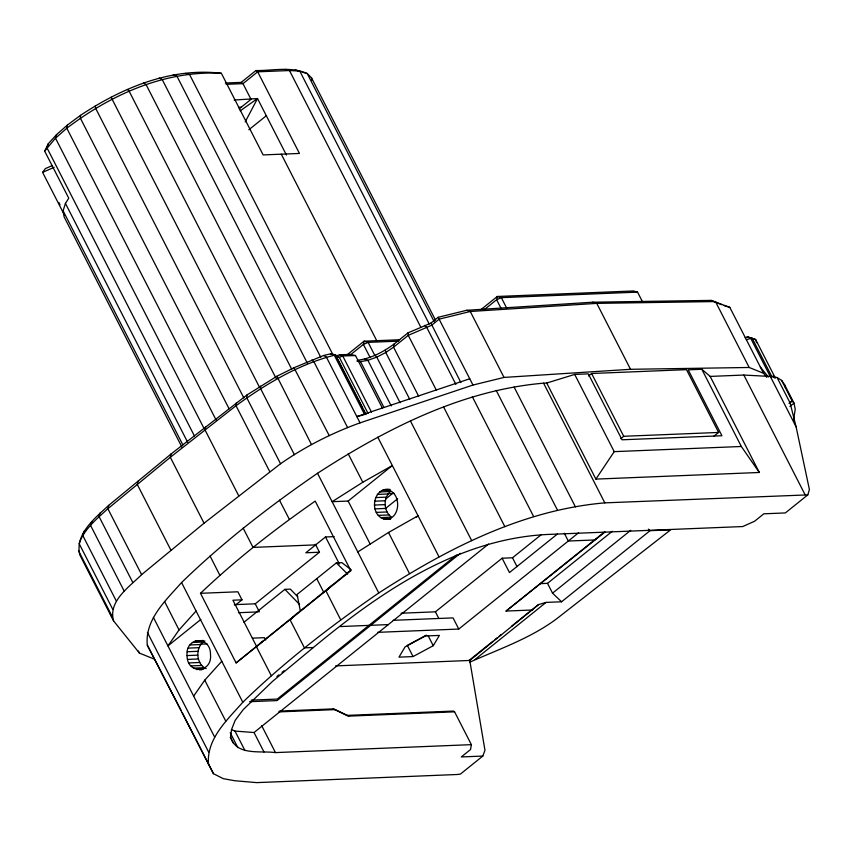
<?xml version="1.0" encoding="UTF-8"?>
<svg xmlns="http://www.w3.org/2000/svg" width="852" height="852" viewBox="0 0 852 852"><rect width="100%" height="100%" fill="white"/><g stroke="black" fill="none" stroke-linecap="round" stroke-linejoin="round"><path stroke-width="1.28" d="M469.569 662.27C500.997 648.244 534.502 636.976 561.574 614.942L670.62 529.848L650.055 530.679L561.585 601.778L546.057 602.407L538.549 604.59L469.772 660.46L484.969 750.261L482.818 756.065L460.368 774.117L456.981 774.511L256.718 782.626L234.651 780.72L223.299 778.664L213.469 773.701L147.3 645.124C144.733 619.425 166.087 600.138 181.561 582.544C223.373 541.989 269.583 506.28 317.508 473.286C385.775 429.088 461.315 390.269 543.576 383.166L546.728 383.038L574.695 374.422L588.317 373.868L622.056 439.792L721.932 435.745L688.192 369.821L701.814 369.267L710.163 376.414L759.324 472.477L595.889 479.101L546.728 383.038M208.548 764.819C205.982 739.121 227.335 719.833 242.809 702.24C284.621 661.684 330.832 625.975 378.767 592.981C447.023 548.784 522.564 509.965 604.824 502.861L807.803 494.884L809.4 489.517L796.087 426.788L790.113 402.985L777.067 377.5L770.336 376.456L743.839 375.05L710.163 376.414M225.365 83.027L241.191 82.388L255.898 70.567L257.687 71.824L299.457 153.445L263.14 154.915L221.371 73.293C170.922 67.244 121.793 87.937 80.525 115.339L80.376 118.183L229.135 408.885M187.078 655.582C185.065 636.742 210.806 635.486 210.497 654.485C212.521 673.336 186.78 674.592 187.078 655.582L197.813 655.156C198.175 660.577 200.838 666.52 206.173 668.607M197.813 655.156C197.685 649.703 199.815 643.558 204.938 640.97M385.445 489.687C402.581 489.943 401.367 522.084 383.709 518.953C368.565 513.894 373.07 486.204 390.216 489.495M380.812 517.611L391.547 517.175C383.517 511.381 382.942 498.005 390.408 491.508L379.672 491.945M366.126 414.573L335.603 354.922L330.8 353.782L323.579 355.508L294.004 367.734L276.9 376.254L246.995 394.945L246.803 397.82L280.532 463.744L204.054 523.213L141.613 574.642C129.387 586.9 107.97 601.043 113.593 620.916L139.43 653.111L153.786 658.894M113.593 620.916L79.854 554.993C74.603 534.14 95.104 518.005 108.705 505.353L170.975 454.063L246.995 394.945M766.768 377.287L763.541 373.261L729.802 307.338L710.983 300.394L592.726 302.204L466.64 310.298L438.152 317.295L430.91 323.121L407.98 332.876L393.975 344.133L393.56 347.169L418.694 396.297M236.515 402.634L236.025 405.733L269.754 471.657M279.328 711.09L333.228 708.896L346.711 715.403L453.552 711.069L454.574 711.825L471.369 744.648L470.57 749.494L461.315 756.938L482.818 756.065M205.662 426.852L205.066 430.026L238.794 495.949M170.975 454.063L170.315 457.29L204.054 523.213M80.525 115.339L67.478 124.999L66.807 128.226L55.497 138.173L44.666 151.113L68.767 198.196L65.423 203.383L63.101 210.849L64.113 216.866L182.104 447.46M138.024 481.199L137.3 484.49L171.028 550.413M108.705 505.353L107.874 508.719C96.84 518.847 84.284 529.039 79.098 543.555L112.826 609.478M793.542 420.174L795.225 409.184L794 403.145L784.468 384.518L781.614 380.365L777.067 377.5M100.131 512.968L99.056 516.557L132.784 582.48M67.478 124.999L56.605 134.563L55.497 138.173L204.256 428.886M91.888 521.584L90.578 525.418L124.307 591.341M56.605 134.563L48.34 143.668L46.892 147.652L194.448 436M84.241 531.084L82.665 535.258L116.394 601.182M44.666 151.113L48.34 143.668M245.195 121.921L257.517 98.544L234.14 100.035M433.253 645.709L439.387 635.411L425.308 635.986L405.105 646.849L398.97 657.148L413.05 656.572L433.253 645.709L428.109 635.667M595.889 479.101L614.217 451.645L741.336 446.491L759.324 472.477M181.561 582.544L196.077 611.033L179.048 629.937L167.929 645.901L214.661 737.108M193.628 696.127L204.746 680.162L221.776 661.269L196.077 611.033M64.283 214.747L42.6 172.37L45.369 168.59L52.291 165.565M790.113 402.985L792.083 400.823L781.614 380.365M236.121 662.92L350.832 570.733L315.208 501.114C274.951 529.188 236.079 559.455 200.497 593.312L236.121 662.92L351.312 569.732M262.278 641.29L256.516 646.913L271.309 675.7M297.05 613.333L290.191 620.032L304.43 647.861L313.376 647.499C380.237 592.151 457.258 539.199 546.835 534.492L742.742 526.547L754.574 521.254L763.839 513.809L785.342 512.936L807.803 494.884M331.801 585.42L326.039 591.043L340.747 619.905M313.376 647.499L272.576 681.344L243.31 709.524L235.163 720.345L231.595 729.387L230.604 736.447C235.599 756.171 260.169 750.516 275.462 752.593L471.369 744.648M300.341 611.033L297.092 594.44L336.338 562.906L341.908 562.671L350.332 569.136M239.167 108.854L251.01 99.343L242.98 83.645L241.191 82.388M248.827 129.781L266.474 115.606M346.743 355.114L364.07 341.194L399.652 339.746M350.055 355.146L363.399 344.421L368.128 342.366L398.576 341.13M480.805 309.734L497.291 296.485L633.494 290.969L637.552 292.13L642.365 301.555M484.362 309.574L496.631 299.723L501.349 297.657L637.552 292.13M200.816 619.468L167.929 645.901L153.403 617.412M317.508 473.286L332.12 501.7L348.159 501.051L392.346 465.533L377.745 437.119M235.131 605.357L242 599.84L237.878 591.789L200.497 593.312M315.421 544.279L319.468 552.213L305.836 552.778L325.507 536.973L334.165 536.622M234.3 604.664L255.249 603.812L319.468 552.213M385.711 498.974L392.964 493.148M243.928 622.279L284.887 589.36L290.33 589.137L297.678 596.698M385.349 508.623L397.639 498.75M588.54 375.956L591.597 373.495L686.488 369.651L718.619 432.443L713.71 436.384M416 517.42L418.055 515.769L392.346 465.533L362.803 482.253L332.12 501.7L378.767 592.981M276.9 676.477L278.945 674.837M282.012 672.366L284.057 670.726M456.512 554.993L277.23 699.077L251.17 700.131M460.272 553.353L277.081 700.578L249.572 701.697M231.446 729.61L235.003 731.08L254.034 732.528L488.537 544.066M620.788 438.652L623.728 436.288L718.619 432.443M401.036 613.216L435.415 611.821L502.126 558.209L512.499 557.783L541.105 534.8M557.485 533.97L509.464 572.555L502.126 558.209M377.628 632.344L458.77 629.053L578.636 532.724M532.575 609.989L506.077 611.065L604.824 531.701M604.75 532.191L506.077 611.065M539.88 583.652L547.506 583.343L612.322 531.265M561.585 601.778L552.533 593.162L630.714 530.327M469.175 660.343L492.988 641.205M495.055 639.543L497.131 637.871M499.197 636.21L501.274 634.548M511.626 626.231L538.549 604.59M788.984 403.326L792.083 400.823L794 403.145L789.889 406.457M475.043 659.491L546.057 602.407M240.168 110.877L257.517 98.544L286.432 155.053M357.595 360.268C370.961 358.532 383.219 351.993 393.975 344.133M280.532 463.744C305.091 446.64 331.907 433.018 360.034 422.858L472.977 385.04L504.022 377.425L630.523 369.299L749.174 367.478L763.541 373.261M357.819 551.936L388.512 532.479L418.055 515.769L438.993 556.814M596.528 538.805L594.547 539.966L568.305 541.031L564.301 533.214M426.415 635.145L407.341 645.411L413.05 656.572M42.6 172.37L54.155 167.322M355.497 355.561L350.236 354.432L339.479 354.773L336.071 356.136L339.341 357.329L342.738 355.966L355.497 355.561L382.431 408.183M745.159 337.701L747.651 336.881L755.639 339.522L775.384 378.118M746.309 339.714L752.092 338.031L771.837 376.627M469.761 378.767L356.818 416.585L363.559 414.903M340.129 626.571L368.927 625.379M255.898 70.567C272.928 70.716 291.011 66.275 307.199 73.517L311.512 77.841L435.51 320.15M221.371 73.293C164.883 70.279 110.898 94.668 66.807 128.226L216.163 420.111M226.11 84.337L242.98 83.645L257.687 71.824L289.467 70.535L299.766 71.057L429.206 324.005M238.603 107.341L241.201 107.235M382.431 490.337L389.588 490.038M387.798 493.659L394.338 493.393M377.351 494.416L388.086 493.979M375.625 497.568L386.361 497.131M374.624 501.2L385.349 500.763M374.39 505.055L385.125 504.618M374.965 508.868L385.7 508.431M376.286 512.393L387.021 511.956M378.288 515.364L389.023 514.938M383.709 518.953L390.866 518.666M387.948 519.273L390.333 519.177M315.677 544.875L253.023 547.399L243.182 528.165M242 599.84L232.915 600.213L256.825 646.934M238.422 612.716L258.06 611.917M393.198 620.32L453.062 617.892L458.77 629.053M370.748 625.304L388.342 624.591M252.416 638.159L264.471 637.669L265.632 639.948M195.119 640.864L203.575 640.491M192.36 642.483L203.095 642.046M200.529 644.197L207.057 643.931M190.049 644.953L200.784 644.517M188.324 648.106L199.059 647.669M187.312 651.737L198.047 651.301M187.653 659.405L198.388 658.969M188.984 662.92L199.719 662.483M190.976 665.902L201.711 665.465M193.51 668.149L204.246 667.712M196.397 669.491L203.553 669.203M199.453 669.853L201.839 669.757M335.571 665.902L469.772 660.46M278.796 711.899L335.326 709.609L348.798 716.117L454.574 711.825M141.613 574.642L107.874 508.719L170.315 457.29L236.025 405.733C266.08 383.751 299.297 363.996 335.603 354.922L336.487 357.414L339.341 357.329L368.064 413.465M356.913 361.014L360.502 361.61L367.883 360.321L376.765 357.116L385.775 352.504L393.56 347.169L408.268 335.347L431.581 325.283L439.238 319.117L470.283 311.491L596.783 303.376L715.446 301.555L749.174 367.478M302.449 72.25L307.199 73.517L434.222 321.747M750.761 338.191L755.639 339.522L756.608 342.664M357.414 360.769L360.502 361.61L383.837 407.224M285.303 69.374L289.467 70.535L420.728 327.03M592.726 302.204L596.783 303.376L630.523 369.299M724.168 305.698L729.802 307.338M185.64 73.41L189.591 74.582L332.94 354.72M330.469 353.793L334.154 354.975L364.677 414.615M466.64 310.298L470.283 311.491L504.022 377.425M295.293 69.875L301.257 71.856M173.275 74.827L176.854 76.041L320.778 357.286M333.228 708.896L335.326 709.609M346.711 715.403L348.798 716.117M747.311 336.891L750.612 338.095L770.357 376.69M339.479 354.773L342.738 355.966L371.472 412.112M710.983 300.394L721.772 304.739M747.651 336.881L749.717 337.754M364.858 359.001L367.883 360.321L391.228 405.925M159.143 78.054L162.146 79.406L307.284 363.016M323.579 355.508L326.295 356.935L360.034 422.858M143.668 83.006L146.054 84.55L291.789 369.342M424.541 325.379L426.554 327.062L455.884 384.369M311.896 359.981L313.887 361.674L347.616 427.608M648.447 529.145L650.055 530.679M336.338 562.906L347.605 574.099M375.029 355.337L376.765 357.116L400.099 402.73M284.887 589.36L299.584 604.483M127.449 89.481L129.184 91.292L276.123 378.448M760.325 366.978L768.397 377.042M110.377 614.643L111.995 616.656M294.004 367.734L329.213 435.574M438.152 317.295L472.977 385.04M147.3 645.124L181.039 710.334M279.499 500.209L289.382 519.411M348.202 453.828L362.803 482.253M221.776 661.269L242.809 702.24M204.746 680.162L225.78 721.143M773.201 375.498L774.404 377.851M770.336 376.456L796.087 426.788M743.839 375.05L805.097 494.746M701.814 369.267L741.336 446.491M591.597 373.495L623.728 436.288M574.695 374.422L614.217 451.645M506.77 308.254L501.349 297.657L497.291 296.485L496.631 299.723L501.445 309.138M543.576 383.166L604.824 502.861M514.161 387.159L575.419 506.855M496.205 390.408L557.453 510.103M472.327 396.744L533.576 516.44M460.9 382.591L430.91 323.121M547.506 583.343L552.533 593.162M436.405 390.312L408.268 335.347L407.98 332.876M443.604 406.99L504.863 526.685M512.499 557.783L517.026 566.623M409.716 399.279L385.775 352.504L385.349 350.044M281.298 154.18L376.84 340.885M410.462 421.016L471.72 540.711M374.752 355.316L368.128 342.366L364.07 341.194L363.399 344.421L370.034 357.371M336.487 357.414L362.228 407.714M363.421 410.046L364.624 412.389M435.415 611.821L438.801 618.446M348.159 501.051L370.279 544.268M311.427 444.446L276.9 376.254M294.387 454.659L260.648 388.736L260.446 386.126M259.732 387.692L111.101 97.234M325.485 536.856L339.362 563.981M243.853 397.959L95.701 108.428L95.254 105.968M316.752 578.668L323.888 592.609M65.423 203.383L187.653 442.252M58.841 202.456L60.045 204.821M63.101 210.849L182.914 444.989M255.249 603.812L259.37 611.864M261.713 725.712L275.462 752.593M254.034 732.528L263.992 751.996M235.003 731.08L244.961 750.537M230.232 732.72L237.857 747.609M230.264 737.236L233.192 742.965M147.407 632.429L208.655 752.124M182.243 712.677L213.469 773.701M138.354 651.013L139.43 653.111M78.554 550.807L112.294 616.731M388.512 532.479L409.45 573.524M210.061 556.005L219.859 575.281M164.532 601.448L179.048 629.937M784.468 384.518L784.958 386.936M311.512 77.841L311.917 80.248"/></g></svg>
